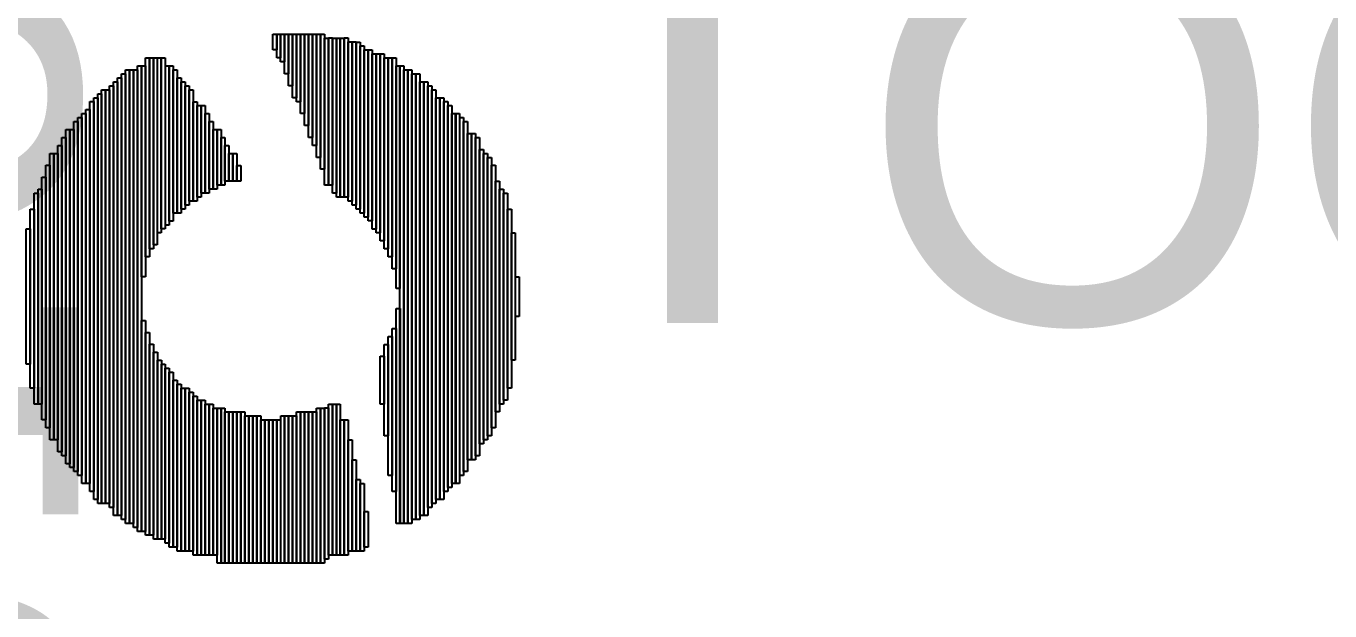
# Model space of a CAD drawing. Header units: inches. Extents: x -2.12 to 4.45, y -3.15 to 1.57.
# Drawn here: x -0.4175 to -0.1594, y 0.0491 to 0.1649 of the extents above; entities that cross this region are included whole.
import ezdxf

# ---------------------------------------------------------------- set-up
doc = ezdxf.new("R2010")
doc.units = ezdxf.units.IN
doc.header["$MEASUREMENT"] = 0
for name, color, linetype in [('Bottom 3D Body', 56, 'Continuous'), ('bPlace', 56, 'Continuous'), ('Measures', 56, 'Continuous'), ('tPlace', 56, 'Continuous')]:
    doc.layers.add(name, color=color, linetype=linetype)
doc.styles.add('Arial', font='', dxfattribs={"height": 0.2})
doc.styles.add('Courier New', font='', dxfattribs={"height": 0.2})
doc.styles.get('Arial').set_extended_font_data('Arial')
doc.styles.get('Courier New').set_extended_font_data('Courier New')

# ---------------------------------------------------------------- blocks, each defined once
blk = doc.blocks.new('SMD3225_3_2X2_5X0_7_MTC_L_43')
at = {"layer": 'Measures', "style": 'Courier New'}
for s, p in [('Alternate 1 Padstyle: OX60Y90D30P', (-0.712, -0.515)), ('Alternate 2 Padstyle: OX90Y60D30P', (-0.712, -0.615))]:
    blk.add_text(s, height=0.0775, dxfattribs=at).set_placement(p)
blk = doc.blocks.new('TP11R_B_78')
at = {"layer": 'Bottom 3D Body', "style": 'Courier New', "text_generation_flag": 2}
blk.add_text('>TP_SIGNAL_NAME', height=0.0610235, rotation=180, dxfattribs=at).set_placement((0, 0.075))

msp = doc.modelspace()

# ---------------------------------------------------------------- linework, layer by layer
at = {"layer": 'tPlace'}
for p, q in [((-0.3687, 0.16014), (-0.3687, 0.16329)), ((-0.3687, 0.16329), (-0.36791, 0.16329)), ((-0.36791, 0.15856), (-0.36791, 0.16329)), ((-0.36791, 0.16329), (-0.36712, 0.16329)), ((-0.36791, 0.16329), (-0.36791, 0.16014)), ((-0.36712, 0.15778), (-0.36712, 0.16329)), ((-0.36712, 0.16329), (-0.36633, 0.16329)), ((-0.36712, 0.16329), (-0.36712, 0.15856)), ((-0.36633, 0.15541), (-0.36633, 0.16329)), ((-0.36633, 0.16329), (-0.36555, 0.16329)), ((-0.36633, 0.16329), (-0.36633, 0.15778)), ((-0.36555, 0.16329), (-0.36555, 0.15541)), ((-0.36554, 0.15305), (-0.36554, 0.16329)), ((-0.36554, 0.16329), (-0.36476, 0.16329)), ((-0.36476, 0.16329), (-0.36476, 0.15305)), ((-0.36476, 0.15069), (-0.36476, 0.16328)), ((-0.36476, 0.16328), (-0.36397, 0.16328)), ((-0.36397, 0.1499), (-0.36397, 0.16329)), ((-0.36397, 0.16329), (-0.36318, 0.16329)), ((-0.36397, 0.16328), (-0.36397, 0.15069)), ((-0.363185, 0.147545), (-0.363185, 0.163285)), ((-0.363185, 0.163285), (-0.362395, 0.163285)), ((-0.36318, 0.16329), (-0.36318, 0.1499)), ((-0.3624, 0.14518), (-0.3624, 0.16329)), ((-0.3624, 0.16329), (-0.36161, 0.16329)), ((-0.362395, 0.163285), (-0.362395, 0.147545)), ((-0.36161, 0.14282), (-0.36161, 0.16329)), ((-0.36161, 0.16329), (-0.36082, 0.16329)), ((-0.36161, 0.16329), (-0.36161, 0.14518)), ((-0.36082, 0.14124), (-0.36082, 0.16329)), ((-0.36082, 0.16329), (-0.36003, 0.16329)), ((-0.36082, 0.16329), (-0.36082, 0.14282)), ((-0.36004, 0.13888), (-0.36004, 0.16329)), ((-0.36004, 0.16329), (-0.35925, 0.16329)), ((-0.36003, 0.16329), (-0.36003, 0.14124)), ((-0.35925, 0.13652), (-0.35925, 0.16329)), ((-0.35925, 0.16329), (-0.35846, 0.16329)), ((-0.35925, 0.16329), (-0.35925, 0.13888)), ((-0.35846, 0.16329), (-0.35846, 0.13652)), ((-0.36791, 0.16014), (-0.3687, 0.16014)), ((-0.35846, 0.13337), (-0.35846, 0.1625)), ((-0.35846, 0.1625), (-0.35767, 0.1625)), ((-0.357675, 0.133365), (-0.357675, 0.162505)), ((-0.357675, 0.162505), (-0.356885, 0.162505)), ((-0.35767, 0.1625), (-0.35767, 0.13337)), ((-0.35689, 0.13179), (-0.35689, 0.1625)), ((-0.35689, 0.1625), (-0.3561, 0.1625)), ((-0.356885, 0.162505), (-0.356885, 0.133365)), ((-0.3561, 0.13101), (-0.3561, 0.1625)), ((-0.3561, 0.1625), (-0.35531, 0.1625)), ((-0.3561, 0.1625), (-0.3561, 0.13179)), ((-0.35531, 0.13101), (-0.35531, 0.1625)), ((-0.35531, 0.1625), (-0.35452, 0.1625)), ((-0.35531, 0.1625), (-0.35531, 0.13101)), ((-0.354525, 0.131005), (-0.354525, 0.162505)), ((-0.354525, 0.162505), (-0.353735, 0.162505)), ((-0.35452, 0.1625), (-0.35452, 0.13101)), ((-0.353735, 0.162505), (-0.353735, 0.131005)), ((-0.353735, 0.130215), (-0.353735, 0.161715)), ((-0.353735, 0.161715), (-0.352945, 0.161715)), ((-0.352945, 0.129425), (-0.352945, 0.161715)), ((-0.352945, 0.161715), (-0.352165, 0.161715)), ((-0.352945, 0.161715), (-0.352945, 0.130215)), ((-0.352165, 0.161715), (-0.352165, 0.129425)), ((-0.35216, 0.12864), (-0.35216, 0.16171)), ((-0.35216, 0.16171), (-0.35137, 0.16171)), ((-0.35137, 0.16171), (-0.35137, 0.12864)), ((-0.351365, 0.127855), (-0.351365, 0.160925)), ((-0.351365, 0.160925), (-0.350585, 0.160925)), ((-0.35059, 0.12707), (-0.35059, 0.16014)), ((-0.35059, 0.16014), (-0.3498, 0.16014)), ((-0.350585, 0.160925), (-0.350585, 0.127855)), ((-0.3498, 0.16014), (-0.3498, 0.12707)), ((-0.349795, 0.126285), (-0.349795, 0.160135)), ((-0.349795, 0.160135), (-0.349015, 0.160135)), ((-0.349015, 0.160135), (-0.349015, 0.126285)), ((-0.39389, 0.11919), (-0.39389, 0.15856)), ((-0.39389, 0.15856), (-0.3931, 0.15856)), ((-0.393105, 0.120765), (-0.393105, 0.158565)), ((-0.393105, 0.158565), (-0.392315, 0.158565)), ((-0.3931, 0.15856), (-0.3931, 0.11919)), ((-0.392315, 0.121555), (-0.392315, 0.158565)), ((-0.392315, 0.158565), (-0.391535, 0.158565)), ((-0.392315, 0.158565), (-0.392315, 0.120765)), ((-0.391535, 0.158565), (-0.391535, 0.121555)), ((-0.391525, 0.123915), (-0.391525, 0.158565)), ((-0.391525, 0.158565), (-0.390745, 0.158565)), ((-0.390745, 0.124705), (-0.390745, 0.158565)), ((-0.390745, 0.158565), (-0.389955, 0.158565)), ((-0.390745, 0.158565), (-0.390745, 0.123915)), ((-0.389955, 0.158565), (-0.389955, 0.124705)), ((-0.36712, 0.15856), (-0.36791, 0.15856)), ((-0.36633, 0.15778), (-0.36712, 0.15778)), ((-0.34901, 0.1247), (-0.34901, 0.15935)), ((-0.34901, 0.15935), (-0.34822, 0.15935)), ((-0.348225, 0.123915), (-0.348225, 0.159355)), ((-0.348225, 0.159355), (-0.347435, 0.159355)), ((-0.34822, 0.15935), (-0.34822, 0.1247)), ((-0.34744, 0.12234), (-0.34744, 0.15935)), ((-0.34744, 0.15935), (-0.34665, 0.15935)), ((-0.347435, 0.159355), (-0.347435, 0.123915)), ((-0.34665, 0.15935), (-0.34665, 0.12234)), ((-0.34665, 0.12077), (-0.34665, 0.15856)), ((-0.34665, 0.15856), (-0.34586, 0.15856)), ((-0.34586, 0.11919), (-0.34586, 0.15856)), ((-0.34586, 0.15856), (-0.34507, 0.15856)), ((-0.34586, 0.15856), (-0.34586, 0.12077)), ((-0.345075, 0.116825), (-0.345075, 0.158565)), ((-0.345075, 0.158565), (-0.344285, 0.158565)), ((-0.34507, 0.15856), (-0.34507, 0.11919)), ((-0.344285, 0.158565), (-0.344285, 0.116825)), ((-0.398615, 0.067225), (-0.398615, 0.155415)), ((-0.398615, 0.155415), (-0.397835, 0.155415)), ((-0.397835, 0.155415), (-0.397835, 0.067225)), ((-0.397825, 0.066435), (-0.397825, 0.156205)), ((-0.397825, 0.156205), (-0.397045, 0.156205)), ((-0.397045, 0.156205), (-0.397045, 0.066435)), ((-0.39704, 0.06644), (-0.39704, 0.1562)), ((-0.39704, 0.1562), (-0.39626, 0.1562)), ((-0.39626, 0.06565), (-0.39626, 0.1562)), ((-0.39626, 0.1562), (-0.39547, 0.1562)), ((-0.39626, 0.1562), (-0.39626, 0.06644)), ((-0.39547, 0.06486), (-0.39547, 0.15699)), ((-0.39547, 0.15699), (-0.39468, 0.15699)), ((-0.39547, 0.1562), (-0.39547, 0.06565)), ((-0.39468, 0.11526), (-0.39468, 0.15699)), ((-0.39468, 0.15699), (-0.39389, 0.15699)), ((-0.39468, 0.15699), (-0.39468, 0.06486)), ((-0.39389, 0.15699), (-0.39389, 0.11526)), ((-0.38995, 0.12549), (-0.38995, 0.15699)), ((-0.38995, 0.15699), (-0.38917, 0.15699)), ((-0.38917, 0.12628), (-0.38917, 0.15699)), ((-0.38917, 0.15699), (-0.38838, 0.15699)), ((-0.38917, 0.15699), (-0.38917, 0.12549)), ((-0.38838, 0.15699), (-0.38838, 0.12628)), ((-0.38838, 0.12785), (-0.38838, 0.1562)), ((-0.38838, 0.1562), (-0.38759, 0.1562)), ((-0.38759, 0.1562), (-0.38759, 0.12785)), ((-0.36555, 0.15541), (-0.36633, 0.15541)), ((-0.344285, 0.112895), (-0.344285, 0.156985)), ((-0.344285, 0.156985), (-0.343505, 0.156985)), ((-0.343505, 0.156985), (-0.343505, 0.112895)), ((-0.3435, 0.06644), (-0.3435, 0.15699)), ((-0.3435, 0.15699), (-0.34271, 0.15699)), ((-0.34271, 0.15699), (-0.34271, 0.06644)), ((-0.34271, 0.06644), (-0.34271, 0.1562)), ((-0.34271, 0.1562), (-0.34193, 0.1562)), ((-0.34193, 0.1562), (-0.34193, 0.06644)), ((-0.34192, 0.06644), (-0.34192, 0.1562)), ((-0.34192, 0.1562), (-0.34114, 0.1562)), ((-0.34114, 0.1562), (-0.34114, 0.06644)), ((-0.341135, 0.067225), (-0.341135, 0.155415)), ((-0.341135, 0.155415), (-0.340355, 0.155415)), ((-0.340355, 0.155415), (-0.340355, 0.067225)), ((-0.340345, 0.067225), (-0.340345, 0.155415)), ((-0.340345, 0.155415), (-0.339565, 0.155415)), ((-0.339565, 0.155415), (-0.339565, 0.067225)), ((-0.400975, 0.069585), (-0.400975, 0.153055)), ((-0.400975, 0.153055), (-0.400195, 0.153055)), ((-0.400195, 0.153055), (-0.400195, 0.069585)), ((-0.40019, 0.06801), (-0.40019, 0.15384)), ((-0.40019, 0.15384), (-0.3994, 0.15384)), ((-0.3994, 0.06801), (-0.3994, 0.15463)), ((-0.3994, 0.15463), (-0.39862, 0.15463)), ((-0.3994, 0.15384), (-0.3994, 0.06801)), ((-0.39862, 0.15463), (-0.39862, 0.06801)), ((-0.38759, 0.12785), (-0.38759, 0.15463)), ((-0.38759, 0.15463), (-0.38681, 0.15463)), ((-0.38681, 0.15463), (-0.38681, 0.12785)), ((-0.3868, 0.12864), (-0.3868, 0.15384)), ((-0.3868, 0.15384), (-0.38602, 0.15384)), ((-0.38602, 0.15384), (-0.38602, 0.12864)), ((-0.386015, 0.129425), (-0.386015, 0.153055)), ((-0.386015, 0.153055), (-0.385235, 0.153055)), ((-0.385235, 0.153055), (-0.385235, 0.129425)), ((-0.36476, 0.15305), (-0.36554, 0.15305)), ((-0.339565, 0.068015), (-0.339565, 0.153835)), ((-0.339565, 0.153835), (-0.338775, 0.153835)), ((-0.338775, 0.068015), (-0.338775, 0.153835)), ((-0.338775, 0.153835), (-0.337985, 0.153835)), ((-0.338775, 0.153835), (-0.338775, 0.068015)), ((-0.337985, 0.153835), (-0.337985, 0.068015)), ((-0.337985, 0.069585), (-0.337985, 0.153055)), ((-0.337985, 0.153055), (-0.337205, 0.153055)), ((-0.337205, 0.153055), (-0.337205, 0.069585)), ((-0.404915, 0.072735), (-0.404915, 0.149905)), ((-0.404915, 0.149905), (-0.404135, 0.149905)), ((-0.404135, 0.149905), (-0.404135, 0.072735)), ((-0.40413, 0.07116), (-0.40413, 0.15069)), ((-0.40413, 0.15069), (-0.40334, 0.15069)), ((-0.403345, 0.070375), (-0.403345, 0.151475)), ((-0.403345, 0.151475), (-0.402555, 0.151475)), ((-0.40334, 0.15069), (-0.40334, 0.07116)), ((-0.402555, 0.070375), (-0.402555, 0.152265)), ((-0.402555, 0.152265), (-0.401775, 0.152265)), ((-0.402555, 0.151475), (-0.402555, 0.070375)), ((-0.401775, 0.152265), (-0.401775, 0.070375)), ((-0.401765, 0.070375), (-0.401765, 0.152265)), ((-0.401765, 0.152265), (-0.400985, 0.152265)), ((-0.400985, 0.152265), (-0.400985, 0.070375)), ((-0.385225, 0.130215), (-0.385225, 0.152265)), ((-0.385225, 0.152265), (-0.384445, 0.152265)), ((-0.384445, 0.152265), (-0.384445, 0.130215)), ((-0.38444, 0.13022), (-0.38444, 0.1499)), ((-0.38444, 0.1499), (-0.38366, 0.1499)), ((-0.38366, 0.1499), (-0.38366, 0.13022)), ((-0.36397, 0.15069), (-0.36476, 0.15069)), ((-0.36318, 0.1499), (-0.36397, 0.1499)), ((-0.337195, 0.070375), (-0.337195, 0.152265)), ((-0.337195, 0.152265), (-0.336415, 0.152265)), ((-0.336415, 0.152265), (-0.336415, 0.070375)), ((-0.336415, 0.071165), (-0.336415, 0.150685)), ((-0.336415, 0.150685), (-0.335625, 0.150685)), ((-0.33563, 0.07116), (-0.33563, 0.15069)), ((-0.33563, 0.15069), (-0.33484, 0.15069)), ((-0.335625, 0.150685), (-0.335625, 0.071165)), ((-0.33484, 0.15069), (-0.33484, 0.07116)), ((-0.334835, 0.072735), (-0.334835, 0.149905)), ((-0.334835, 0.149905), (-0.334055, 0.149905)), ((-0.334055, 0.149905), (-0.334055, 0.072735)), ((-0.40649, 0.07431), (-0.40649, 0.14754)), ((-0.40649, 0.14754), (-0.4057, 0.14754)), ((-0.4057, 0.07431), (-0.4057, 0.14833)), ((-0.4057, 0.14833), (-0.40492, 0.14833)), ((-0.4057, 0.14754), (-0.4057, 0.07431)), ((-0.40492, 0.14833), (-0.40492, 0.07431)), ((-0.383655, 0.131005), (-0.383655, 0.149115)), ((-0.383655, 0.149115), (-0.382875, 0.149115)), ((-0.382875, 0.149115), (-0.382875, 0.131005)), ((-0.38287, 0.13179), (-0.38287, 0.14912)), ((-0.38287, 0.14912), (-0.38208, 0.14912)), ((-0.38208, 0.14912), (-0.38208, 0.13179)), ((-0.38208, 0.13179), (-0.38208, 0.14754)), ((-0.38208, 0.14754), (-0.38129, 0.14754)), ((-0.38129, 0.14754), (-0.38129, 0.13179)), ((-0.362395, 0.147545), (-0.363185, 0.147545)), ((-0.334045, 0.073525), (-0.334045, 0.149115)), ((-0.334045, 0.149115), (-0.333265, 0.149115)), ((-0.333265, 0.149115), (-0.333265, 0.073525)), ((-0.333265, 0.074315), (-0.333265, 0.147535)), ((-0.333265, 0.147535), (-0.332475, 0.147535)), ((-0.33248, 0.07431), (-0.33248, 0.14754)), ((-0.33248, 0.14754), (-0.33169, 0.14754)), ((-0.332475, 0.147535), (-0.332475, 0.074315)), ((-0.33169, 0.14754), (-0.33169, 0.07431)), ((-0.408065, 0.076675), (-0.408065, 0.145965)), ((-0.408065, 0.145965), (-0.407285, 0.145965)), ((-0.407285, 0.145965), (-0.407285, 0.076675)), ((-0.407275, 0.075885), (-0.407275, 0.146755)), ((-0.407275, 0.146755), (-0.406495, 0.146755)), ((-0.406495, 0.146755), (-0.406495, 0.075885)), ((-0.381295, 0.132585), (-0.381295, 0.145965)), ((-0.381295, 0.145965), (-0.380505, 0.145965)), ((-0.380505, 0.145965), (-0.380505, 0.132585)), ((-0.36161, 0.14518), (-0.3624, 0.14518)), ((-0.331685, 0.075885), (-0.331685, 0.146755)), ((-0.331685, 0.146755), (-0.330905, 0.146755)), ((-0.330905, 0.146755), (-0.330905, 0.075885)), ((-0.330895, 0.076675), (-0.330895, 0.145965)), ((-0.330895, 0.145965), (-0.330115, 0.145965)), ((-0.330115, 0.145965), (-0.330115, 0.076675)), ((-0.410425, 0.079825), (-0.410425, 0.142815)), ((-0.410425, 0.142815), (-0.409645, 0.142815)), ((-0.409645, 0.142815), (-0.409645, 0.079825)), ((-0.40964, 0.07825), (-0.40964, 0.14439)), ((-0.40964, 0.14439), (-0.40886, 0.14439)), ((-0.40886, 0.14439), (-0.40886, 0.07825)), ((-0.408855, 0.077465), (-0.408855, 0.144385)), ((-0.408855, 0.144385), (-0.408065, 0.144385)), ((-0.408065, 0.144385), (-0.408065, 0.077465)), ((-0.38051, 0.13258), (-0.38051, 0.14439)), ((-0.38051, 0.14439), (-0.37972, 0.14439)), ((-0.37972, 0.13336), (-0.37972, 0.14439)), ((-0.37972, 0.14439), (-0.37893, 0.14439)), ((-0.37972, 0.14439), (-0.37972, 0.13258)), ((-0.37893, 0.14439), (-0.37893, 0.13336)), ((-0.378925, 0.133365), (-0.378925, 0.142815)), ((-0.378925, 0.142815), (-0.378145, 0.142815)), ((-0.378145, 0.142815), (-0.378145, 0.133365)), ((-0.36082, 0.14282), (-0.36161, 0.14282)), ((-0.33011, 0.07904), (-0.33011, 0.1436)), ((-0.33011, 0.1436), (-0.32933, 0.1436)), ((-0.32933, 0.1436), (-0.32933, 0.07904)), ((-0.329325, 0.079035), (-0.329325, 0.143605)), ((-0.329325, 0.143605), (-0.328545, 0.143605)), ((-0.328545, 0.143605), (-0.328545, 0.079035)), ((-0.328535, 0.079825), (-0.328535, 0.142815)), ((-0.328535, 0.142815), (-0.327755, 0.142815)), ((-0.327755, 0.142815), (-0.327755, 0.079825)), ((-0.412785, 0.082975), (-0.412785, 0.139665)), ((-0.412785, 0.139665), (-0.412005, 0.139665)), ((-0.412005, 0.139665), (-0.412005, 0.082975)), ((-0.412, 0.08297), (-0.412, 0.13967)), ((-0.412, 0.13967), (-0.41122, 0.13967)), ((-0.41122, 0.08061), (-0.41122, 0.14124)), ((-0.41122, 0.14124), (-0.41043, 0.14124)), ((-0.41122, 0.13967), (-0.41122, 0.08297)), ((-0.41043, 0.14124), (-0.41043, 0.08061)), ((-0.378145, 0.134155), (-0.378145, 0.141235)), ((-0.378145, 0.141235), (-0.377355, 0.141235)), ((-0.377355, 0.141235), (-0.377355, 0.134155)), ((-0.377355, 0.134155), (-0.377355, 0.139665)), ((-0.377355, 0.139665), (-0.376575, 0.139665)), ((-0.376575, 0.139665), (-0.376575, 0.134155)), ((-0.376565, 0.134155), (-0.376565, 0.139665)), ((-0.376565, 0.139665), (-0.375785, 0.139665)), ((-0.375785, 0.139665), (-0.375785, 0.134155)), ((-0.36003, 0.14124), (-0.36082, 0.14124)), ((-0.327745, 0.082185), (-0.327745, 0.140455)), ((-0.327745, 0.140455), (-0.326965, 0.140455)), ((-0.326965, 0.140455), (-0.326965, 0.082185)), ((-0.32696, 0.08297), (-0.32696, 0.13967)), ((-0.32696, 0.13967), (-0.32618, 0.13967)), ((-0.32618, 0.13967), (-0.32618, 0.08297)), ((-0.413575, 0.085335), (-0.413575, 0.137305)), ((-0.413575, 0.137305), (-0.412795, 0.137305)), ((-0.412795, 0.137305), (-0.412795, 0.085335)), ((-0.37578, 0.13415), (-0.37578, 0.1373)), ((-0.37578, 0.1373), (-0.37499, 0.1373)), ((-0.37499, 0.1373), (-0.37499, 0.13415)), ((-0.35925, 0.13888), (-0.36004, 0.13888)), ((-0.32617, 0.08376), (-0.32617, 0.13888)), ((-0.32617, 0.13888), (-0.32539, 0.13888)), ((-0.32539, 0.13888), (-0.32539, 0.08376)), ((-0.325385, 0.085335), (-0.325385, 0.137305)), ((-0.325385, 0.137305), (-0.324605, 0.137305)), ((-0.324605, 0.137305), (-0.324605, 0.085335)), ((-0.41437, 0.08691), (-0.41437, 0.13494)), ((-0.41437, 0.13494), (-0.41358, 0.13494)), ((-0.41358, 0.13494), (-0.41358, 0.08691)), ((-0.35846, 0.13652), (-0.35925, 0.13652)), ((-0.41594, 0.09006), (-0.41594, 0.13179)), ((-0.41594, 0.13179), (-0.41515, 0.13179)), ((-0.41515, 0.09006), (-0.41515, 0.13258)), ((-0.41515, 0.13258), (-0.41437, 0.13258)), ((-0.41515, 0.13179), (-0.41515, 0.09006)), ((-0.41437, 0.13258), (-0.41437, 0.09006)), ((-0.38208, 0.13179), (-0.38287, 0.13179)), ((-0.38129, 0.13179), (-0.38208, 0.13179)), ((-0.380505, 0.132585), (-0.381295, 0.132585)), ((-0.37972, 0.13258), (-0.38051, 0.13258)), ((-0.37893, 0.13336), (-0.37972, 0.13336)), ((-0.378145, 0.133365), (-0.378925, 0.133365)), ((-0.377355, 0.134155), (-0.378145, 0.134155)), ((-0.376575, 0.134155), (-0.377355, 0.134155)), ((-0.375785, 0.134155), (-0.376565, 0.134155)), ((-0.37499, 0.13415), (-0.37578, 0.13415)), ((-0.35767, 0.13337), (-0.35846, 0.13337)), ((-0.356885, 0.133365), (-0.357675, 0.133365)), ((-0.3561, 0.13179), (-0.35689, 0.13179)), ((-0.324595, 0.088485), (-0.324595, 0.134155)), ((-0.324595, 0.134155), (-0.323815, 0.134155)), ((-0.323815, 0.134155), (-0.323815, 0.088485)), ((-0.32381, 0.09006), (-0.32381, 0.13258)), ((-0.32381, 0.13258), (-0.32303, 0.13258)), ((-0.32303, 0.13258), (-0.32303, 0.09006)), ((-0.323025, 0.090845), (-0.323025, 0.131795)), ((-0.323025, 0.131795), (-0.322245, 0.131795)), ((-0.322245, 0.131795), (-0.322245, 0.090845)), ((-0.385235, 0.129425), (-0.386015, 0.129425)), ((-0.384445, 0.130215), (-0.385225, 0.130215)), ((-0.38366, 0.13022), (-0.38444, 0.13022)), ((-0.382875, 0.131005), (-0.383655, 0.131005)), ((-0.35531, 0.13101), (-0.3561, 0.13101)), ((-0.35452, 0.13101), (-0.35531, 0.13101)), ((-0.353735, 0.131005), (-0.354525, 0.131005)), ((-0.352945, 0.130215), (-0.353735, 0.130215)), ((-0.352165, 0.129425), (-0.352945, 0.129425)), ((-0.41673, 0.09321), (-0.41673, 0.12864)), ((-0.41673, 0.12864), (-0.41594, 0.12864)), ((-0.41594, 0.12864), (-0.41594, 0.09321)), ((-0.38759, 0.12785), (-0.38838, 0.12785)), ((-0.38681, 0.12785), (-0.38759, 0.12785)), ((-0.38602, 0.12864), (-0.3868, 0.12864)), ((-0.35137, 0.12864), (-0.35216, 0.12864)), ((-0.350585, 0.127855), (-0.351365, 0.127855)), ((-0.3498, 0.12707), (-0.35059, 0.12707)), ((-0.32224, 0.09321), (-0.32224, 0.12864)), ((-0.32224, 0.12864), (-0.32145, 0.12864)), ((-0.32145, 0.12864), (-0.32145, 0.09321)), ((-0.417515, 0.097935), (-0.417515, 0.124705)), ((-0.417515, 0.124705), (-0.416735, 0.124705)), ((-0.416735, 0.124705), (-0.416735, 0.097935)), ((-0.390745, 0.123915), (-0.391525, 0.123915)), ((-0.389955, 0.124705), (-0.390745, 0.124705)), ((-0.38917, 0.12549), (-0.38995, 0.12549)), ((-0.38838, 0.12628), (-0.38917, 0.12628)), ((-0.349015, 0.126285), (-0.349795, 0.126285)), ((-0.34822, 0.1247), (-0.34901, 0.1247)), ((-0.347435, 0.123915), (-0.348225, 0.123915)), ((-0.32145, 0.09872), (-0.32145, 0.12392)), ((-0.32145, 0.12392), (-0.32067, 0.12392)), ((-0.32067, 0.12392), (-0.32067, 0.09872)), ((-0.391535, 0.121555), (-0.392315, 0.121555)), ((-0.34665, 0.12234), (-0.34744, 0.12234)), ((-0.3931, 0.11919), (-0.39389, 0.11919)), ((-0.392315, 0.120765), (-0.393105, 0.120765)), ((-0.34586, 0.12077), (-0.34665, 0.12077)), ((-0.34507, 0.11919), (-0.34586, 0.11919)), ((-0.344285, 0.116825), (-0.345075, 0.116825)), ((-0.39389, 0.11526), (-0.39468, 0.11526)), ((-0.32066, 0.10738), (-0.32066, 0.11526)), ((-0.32066, 0.11526), (-0.31988, 0.11526)), ((-0.31988, 0.11526), (-0.31988, 0.10738)), ((-0.343505, 0.112895), (-0.344285, 0.112895)), ((-0.344285, 0.066435), (-0.344285, 0.108955)), ((-0.344285, 0.108955), (-0.343495, 0.108955)), ((-0.343495, 0.108955), (-0.343495, 0.066435)), ((-0.39468, 0.06486), (-0.39468, 0.10659)), ((-0.39468, 0.10659), (-0.39389, 0.10659)), ((-0.39389, 0.10659), (-0.39389, 0.06486)), ((-0.31988, 0.10738), (-0.32066, 0.10738)), ((-0.393895, 0.064075), (-0.393895, 0.104235)), ((-0.393895, 0.104235), (-0.393105, 0.104235)), ((-0.393105, 0.104235), (-0.393105, 0.064075)), ((-0.345865, 0.075885), (-0.345865, 0.103445)), ((-0.345865, 0.103445), (-0.345075, 0.103445)), ((-0.345075, 0.072735), (-0.345075, 0.105015)), ((-0.345075, 0.105015), (-0.344285, 0.105015)), ((-0.345075, 0.103445), (-0.345075, 0.075885)), ((-0.344285, 0.105015), (-0.344285, 0.072735)), ((-0.393105, 0.064075), (-0.393105, 0.101875)), ((-0.393105, 0.101875), (-0.392315, 0.101875)), ((-0.392315, 0.101875), (-0.392315, 0.064075)), ((-0.34665, 0.08376), (-0.34665, 0.10187)), ((-0.34665, 0.10187), (-0.34586, 0.10187)), ((-0.34586, 0.10187), (-0.34586, 0.08376)), ((-0.39232, 0.06329), (-0.39232, 0.1003)), ((-0.39232, 0.1003), (-0.39153, 0.1003)), ((-0.39153, 0.1003), (-0.39153, 0.06329)), ((-0.39153, 0.06329), (-0.39153, 0.09872)), ((-0.39153, 0.09872), (-0.39074, 0.09872)), ((-0.39074, 0.09872), (-0.39074, 0.06329)), ((-0.34744, 0.09006), (-0.34744, 0.09951)), ((-0.34744, 0.09951), (-0.34665, 0.09951)), ((-0.34665, 0.09951), (-0.34665, 0.09006)), ((-0.32067, 0.09872), (-0.32145, 0.09872)), ((-0.416735, 0.097935), (-0.417515, 0.097935)), ((-0.39074, 0.06329), (-0.39074, 0.09793)), ((-0.39074, 0.09793), (-0.38996, 0.09793)), ((-0.38996, 0.09793), (-0.38996, 0.06329)), ((-0.389955, 0.062505), (-0.389955, 0.097145)), ((-0.389955, 0.097145), (-0.389165, 0.097145)), ((-0.38917, 0.06171), (-0.38917, 0.09636)), ((-0.38917, 0.09636), (-0.38838, 0.09636)), ((-0.389165, 0.097145), (-0.389165, 0.062505)), ((-0.38838, 0.09636), (-0.38838, 0.06171)), ((-0.41594, 0.09321), (-0.41673, 0.09321)), ((-0.38838, 0.06171), (-0.38838, 0.09478)), ((-0.38838, 0.09478), (-0.38759, 0.09478)), ((-0.38759, 0.09478), (-0.38759, 0.06171)), ((-0.38759, 0.06092), (-0.38759, 0.094)), ((-0.38759, 0.094), (-0.38681, 0.094)), ((-0.38681, 0.094), (-0.38681, 0.06092)), ((-0.386805, 0.060925), (-0.386805, 0.093205)), ((-0.386805, 0.093205), (-0.386015, 0.093205)), ((-0.38602, 0.06092), (-0.38602, 0.09321)), ((-0.38602, 0.09321), (-0.38523, 0.09321)), ((-0.386015, 0.093205), (-0.386015, 0.060925)), ((-0.38523, 0.09321), (-0.38523, 0.06092)), ((-0.32145, 0.09321), (-0.32224, 0.09321)), ((-0.385235, 0.060925), (-0.385235, 0.092425)), ((-0.385235, 0.092425), (-0.384445, 0.092425)), ((-0.384445, 0.092425), (-0.384445, 0.060925)), ((-0.384445, 0.060135), (-0.384445, 0.091635)), ((-0.384445, 0.091635), (-0.383655, 0.091635)), ((-0.38366, 0.06014), (-0.38366, 0.09085)), ((-0.38366, 0.09085), (-0.38287, 0.09085)), ((-0.383655, 0.091635), (-0.383655, 0.060135)), ((-0.38287, 0.06014), (-0.38287, 0.09085)), ((-0.38287, 0.09085), (-0.38208, 0.09085)), ((-0.38287, 0.09085), (-0.38287, 0.06014)), ((-0.38208, 0.09085), (-0.38208, 0.06014)), ((-0.322245, 0.090845), (-0.323025, 0.090845)), ((-0.41515, 0.09006), (-0.41594, 0.09006)), ((-0.41437, 0.09006), (-0.41515, 0.09006)), ((-0.38208, 0.06014), (-0.38208, 0.09006)), ((-0.38208, 0.09006), (-0.3813, 0.09006)), ((-0.3813, 0.09006), (-0.3813, 0.06014)), ((-0.38129, 0.06014), (-0.38129, 0.09006)), ((-0.38129, 0.09006), (-0.38051, 0.09006)), ((-0.38051, 0.09006), (-0.38051, 0.06014)), ((-0.38051, 0.06014), (-0.38051, 0.08927)), ((-0.38051, 0.08927), (-0.37972, 0.08927)), ((-0.37972, 0.05856), (-0.37972, 0.08927)), ((-0.37972, 0.08927), (-0.37893, 0.08927)), ((-0.37972, 0.08927), (-0.37972, 0.06014)), ((-0.37893, 0.05856), (-0.37893, 0.08927)), ((-0.37893, 0.08927), (-0.37814, 0.08927)), ((-0.37893, 0.08927), (-0.37893, 0.05856)), ((-0.378145, 0.058565), (-0.378145, 0.088485)), ((-0.378145, 0.088485), (-0.377355, 0.088485)), ((-0.37814, 0.08927), (-0.37814, 0.05856)), ((-0.377355, 0.058565), (-0.377355, 0.088485)), ((-0.377355, 0.088485), (-0.376565, 0.088485)), ((-0.377355, 0.088485), (-0.377355, 0.058565)), ((-0.376575, 0.058565), (-0.376575, 0.088485)), ((-0.376575, 0.088485), (-0.375785, 0.088485)), ((-0.376565, 0.088485), (-0.376565, 0.058565)), ((-0.375785, 0.058565), (-0.375785, 0.088485)), ((-0.375785, 0.088485), (-0.374995, 0.088485)), ((-0.375785, 0.088485), (-0.375785, 0.058565)), ((-0.374995, 0.058565), (-0.374995, 0.088485)), ((-0.374995, 0.088485), (-0.374205, 0.088485)), ((-0.374995, 0.088485), (-0.374995, 0.058565)), ((-0.374205, 0.088485), (-0.374205, 0.058565)), ((-0.363975, 0.058565), (-0.363975, 0.088485)), ((-0.363975, 0.088485), (-0.363185, 0.088485)), ((-0.363185, 0.058565), (-0.363185, 0.088485)), ((-0.363185, 0.088485), (-0.362395, 0.088485)), ((-0.363185, 0.088485), (-0.363185, 0.058565)), ((-0.362395, 0.058565), (-0.362395, 0.088485)), ((-0.362395, 0.088485), (-0.361605, 0.088485)), ((-0.362395, 0.088485), (-0.362395, 0.058565)), ((-0.361615, 0.058565), (-0.361615, 0.088485)), ((-0.361615, 0.088485), (-0.360825, 0.088485)), ((-0.361605, 0.088485), (-0.361605, 0.058565)), ((-0.360825, 0.058565), (-0.360825, 0.088485)), ((-0.360825, 0.088485), (-0.360035, 0.088485)), ((-0.360825, 0.088485), (-0.360825, 0.058565)), ((-0.36004, 0.05856), (-0.36004, 0.08927)), ((-0.36004, 0.08927), (-0.35925, 0.08927)), ((-0.360035, 0.088485), (-0.360035, 0.058565)), ((-0.35925, 0.05856), (-0.35925, 0.08927)), ((-0.35925, 0.08927), (-0.35846, 0.08927)), ((-0.35925, 0.08927), (-0.35925, 0.05856)), ((-0.358465, 0.059355), (-0.358465, 0.089275)), ((-0.358465, 0.089275), (-0.357675, 0.089275)), ((-0.35846, 0.08927), (-0.35846, 0.05856)), ((-0.357675, 0.089275), (-0.357675, 0.059355)), ((-0.35767, 0.06014), (-0.35767, 0.09006)), ((-0.35767, 0.09006), (-0.35689, 0.09006)), ((-0.35689, 0.09006), (-0.35689, 0.06014)), ((-0.35688, 0.06014), (-0.35688, 0.09006)), ((-0.35688, 0.09006), (-0.3561, 0.09006)), ((-0.3561, 0.09006), (-0.3561, 0.06014)), ((-0.35609, 0.06014), (-0.35609, 0.09006)), ((-0.35609, 0.09006), (-0.35531, 0.09006)), ((-0.35531, 0.09006), (-0.35531, 0.06014)), ((-0.34665, 0.09006), (-0.34744, 0.09006)), ((-0.323815, 0.088485), (-0.324595, 0.088485)), ((-0.32303, 0.09006), (-0.32381, 0.09006)), ((-0.41358, 0.08691), (-0.41437, 0.08691)), ((-0.412795, 0.085335), (-0.413575, 0.085335)), ((-0.374205, 0.058565), (-0.374205, 0.087695)), ((-0.374205, 0.087695), (-0.373425, 0.087695)), ((-0.373425, 0.087695), (-0.373425, 0.058565)), ((-0.373415, 0.058565), (-0.373415, 0.087695)), ((-0.373415, 0.087695), (-0.372635, 0.087695)), ((-0.372635, 0.087695), (-0.372635, 0.058565)), ((-0.37263, 0.05856), (-0.37263, 0.0877)), ((-0.37263, 0.0877), (-0.37185, 0.0877)), ((-0.37185, 0.0877), (-0.37185, 0.05856)), ((-0.37184, 0.05856), (-0.37184, 0.0877)), ((-0.37184, 0.0877), (-0.37106, 0.0877)), ((-0.37106, 0.0877), (-0.37106, 0.05856)), ((-0.37106, 0.05856), (-0.37106, 0.08691)), ((-0.37106, 0.08691), (-0.37027, 0.08691)), ((-0.37027, 0.05856), (-0.37027, 0.08691)), ((-0.37027, 0.08691), (-0.36948, 0.08691)), ((-0.37027, 0.08691), (-0.37027, 0.05856)), ((-0.369485, 0.058565), (-0.369485, 0.086905)), ((-0.369485, 0.086905), (-0.368695, 0.086905)), ((-0.36948, 0.08691), (-0.36948, 0.05856)), ((-0.3687, 0.05856), (-0.3687, 0.08691)), ((-0.3687, 0.08691), (-0.36791, 0.08691)), ((-0.368695, 0.086905), (-0.368695, 0.058565)), ((-0.36791, 0.05856), (-0.36791, 0.08691)), ((-0.36791, 0.08691), (-0.36712, 0.08691)), ((-0.36791, 0.08691), (-0.36791, 0.05856)), ((-0.36712, 0.08691), (-0.36712, 0.05856)), ((-0.367115, 0.058565), (-0.367115, 0.087695)), ((-0.367115, 0.087695), (-0.366335, 0.087695)), ((-0.366335, 0.087695), (-0.366335, 0.058565)), ((-0.36633, 0.05856), (-0.36633, 0.0877)), ((-0.36633, 0.0877), (-0.36555, 0.0877)), ((-0.36555, 0.0877), (-0.36555, 0.05856)), ((-0.365545, 0.058565), (-0.365545, 0.087695)), ((-0.365545, 0.087695), (-0.364765, 0.087695)), ((-0.364765, 0.087695), (-0.364765, 0.058565)), ((-0.364755, 0.058565), (-0.364755, 0.087695)), ((-0.364755, 0.087695), (-0.363975, 0.087695)), ((-0.363975, 0.087695), (-0.363975, 0.058565)), ((-0.35531, 0.06014), (-0.35531, 0.08691)), ((-0.35531, 0.08691), (-0.35452, 0.08691)), ((-0.35452, 0.06014), (-0.35452, 0.08691)), ((-0.35452, 0.08691), (-0.35373, 0.08691)), ((-0.35452, 0.08691), (-0.35452, 0.06014)), ((-0.35373, 0.08691), (-0.35373, 0.06014)), ((-0.324605, 0.085335), (-0.325385, 0.085335)), ((-0.412005, 0.082975), (-0.412785, 0.082975)), ((-0.41122, 0.08297), (-0.412, 0.08297)), ((-0.353735, 0.060925), (-0.353735, 0.082975)), ((-0.353735, 0.082975), (-0.352955, 0.082975)), ((-0.352955, 0.082975), (-0.352955, 0.060925)), ((-0.34586, 0.08376), (-0.34665, 0.08376)), ((-0.32618, 0.08297), (-0.32696, 0.08297)), ((-0.32539, 0.08376), (-0.32617, 0.08376)), ((-0.41043, 0.08061), (-0.41122, 0.08061)), ((-0.326965, 0.082185), (-0.327745, 0.082185)), ((-0.409645, 0.079825), (-0.410425, 0.079825)), ((-0.40886, 0.07825), (-0.40964, 0.07825)), ((-0.408065, 0.077465), (-0.408855, 0.077465)), ((-0.352945, 0.060925), (-0.352945, 0.079035)), ((-0.352945, 0.079035), (-0.352165, 0.079035)), ((-0.352165, 0.079035), (-0.352165, 0.060925)), ((-0.32933, 0.07904), (-0.33011, 0.07904)), ((-0.328545, 0.079035), (-0.329325, 0.079035)), ((-0.327755, 0.079825), (-0.328535, 0.079825)), ((-0.407285, 0.076675), (-0.408065, 0.076675)), ((-0.406495, 0.075885), (-0.407275, 0.075885)), ((-0.35216, 0.06093), (-0.35216, 0.0751)), ((-0.35216, 0.0751), (-0.35137, 0.0751)), ((-0.35137, 0.0751), (-0.35137, 0.06093)), ((-0.345075, 0.075885), (-0.345865, 0.075885)), ((-0.330905, 0.075885), (-0.331685, 0.075885)), ((-0.330115, 0.076675), (-0.330895, 0.076675)), ((-0.4057, 0.07431), (-0.40649, 0.07431)), ((-0.40492, 0.07431), (-0.4057, 0.07431)), ((-0.404135, 0.072735), (-0.404915, 0.072735)), ((-0.351375, 0.060925), (-0.351375, 0.074305)), ((-0.351375, 0.074305), (-0.350585, 0.074305)), ((-0.350585, 0.074305), (-0.350585, 0.060925)), ((-0.344285, 0.072735), (-0.345075, 0.072735)), ((-0.334055, 0.072735), (-0.334835, 0.072735)), ((-0.333265, 0.073525), (-0.334045, 0.073525)), ((-0.332475, 0.074315), (-0.333265, 0.074315)), ((-0.33169, 0.07431), (-0.33248, 0.07431)), ((-0.40334, 0.07116), (-0.40413, 0.07116)), ((-0.402555, 0.070375), (-0.403345, 0.070375)), ((-0.401775, 0.070375), (-0.402555, 0.070375)), ((-0.400985, 0.070375), (-0.401765, 0.070375)), ((-0.336415, 0.070375), (-0.337195, 0.070375)), ((-0.335625, 0.071165), (-0.336415, 0.071165)), ((-0.33484, 0.07116), (-0.33563, 0.07116)), ((-0.400195, 0.069585), (-0.400975, 0.069585)), ((-0.3994, 0.06801), (-0.40019, 0.06801)), ((-0.39862, 0.06801), (-0.3994, 0.06801)), ((-0.397835, 0.067225), (-0.398615, 0.067225)), ((-0.35059, 0.06171), (-0.35059, 0.0688)), ((-0.35059, 0.0688), (-0.3498, 0.0688)), ((-0.3498, 0.0688), (-0.3498, 0.06171)), ((-0.340355, 0.067225), (-0.341135, 0.067225)), ((-0.339565, 0.067225), (-0.340345, 0.067225)), ((-0.338775, 0.068015), (-0.339565, 0.068015)), ((-0.337985, 0.068015), (-0.338775, 0.068015)), ((-0.337205, 0.069585), (-0.337985, 0.069585)), ((-0.397045, 0.066435), (-0.397825, 0.066435)), ((-0.39626, 0.06644), (-0.39704, 0.06644)), ((-0.39547, 0.06565), (-0.39626, 0.06565)), ((-0.39468, 0.06486), (-0.39547, 0.06486)), ((-0.39389, 0.06486), (-0.39468, 0.06486)), ((-0.343495, 0.066435), (-0.344285, 0.066435)), ((-0.34271, 0.06644), (-0.3435, 0.06644)), ((-0.34193, 0.06644), (-0.34271, 0.06644)), ((-0.34114, 0.06644), (-0.34192, 0.06644)), ((-0.393105, 0.064075), (-0.393895, 0.064075)), ((-0.392315, 0.064075), (-0.393105, 0.064075)), ((-0.39153, 0.06329), (-0.39232, 0.06329)), ((-0.39074, 0.06329), (-0.39153, 0.06329)), ((-0.38996, 0.06329), (-0.39074, 0.06329)), ((-0.389165, 0.062505), (-0.389955, 0.062505)), ((-0.38838, 0.06171), (-0.38917, 0.06171)), ((-0.38759, 0.06171), (-0.38838, 0.06171)), ((-0.38681, 0.06092), (-0.38759, 0.06092)), ((-0.386015, 0.060925), (-0.386805, 0.060925)), ((-0.38523, 0.06092), (-0.38602, 0.06092)), ((-0.384445, 0.060925), (-0.385235, 0.060925)), ((-0.383655, 0.060135), (-0.384445, 0.060135)), ((-0.38287, 0.06014), (-0.38366, 0.06014)), ((-0.38208, 0.06014), (-0.38287, 0.06014)), ((-0.3813, 0.06014), (-0.38208, 0.06014)), ((-0.38051, 0.06014), (-0.38129, 0.06014)), ((-0.37972, 0.06014), (-0.38051, 0.06014)), ((-0.35689, 0.06014), (-0.35767, 0.06014)), ((-0.3561, 0.06014), (-0.35688, 0.06014)), ((-0.35531, 0.06014), (-0.35609, 0.06014)), ((-0.35452, 0.06014), (-0.35531, 0.06014)), ((-0.35373, 0.06014), (-0.35452, 0.06014)), ((-0.352955, 0.060925), (-0.353735, 0.060925)), ((-0.352165, 0.060925), (-0.352945, 0.060925)), ((-0.35137, 0.06093), (-0.35216, 0.06093)), ((-0.350585, 0.060925), (-0.351375, 0.060925)), ((-0.3498, 0.06171), (-0.35059, 0.06171)), ((-0.37893, 0.05856), (-0.37972, 0.05856)), ((-0.37814, 0.05856), (-0.37893, 0.05856)), ((-0.377355, 0.058565), (-0.378145, 0.058565)), ((-0.376565, 0.058565), (-0.377355, 0.058565)), ((-0.375785, 0.058565), (-0.376575, 0.058565)), ((-0.374995, 0.058565), (-0.375785, 0.058565)), ((-0.374205, 0.058565), (-0.374995, 0.058565)), ((-0.373425, 0.058565), (-0.374205, 0.058565)), ((-0.372635, 0.058565), (-0.373415, 0.058565)), ((-0.37185, 0.05856), (-0.37263, 0.05856)), ((-0.37106, 0.05856), (-0.37184, 0.05856)), ((-0.37027, 0.05856), (-0.37106, 0.05856)), ((-0.36948, 0.05856), (-0.37027, 0.05856)), ((-0.368695, 0.058565), (-0.369485, 0.058565)), ((-0.36791, 0.05856), (-0.3687, 0.05856)), ((-0.36712, 0.05856), (-0.36791, 0.05856)), ((-0.366335, 0.058565), (-0.367115, 0.058565)), ((-0.36555, 0.05856), (-0.36633, 0.05856)), ((-0.364765, 0.058565), (-0.365545, 0.058565)), ((-0.363975, 0.058565), (-0.364755, 0.058565)), ((-0.363185, 0.058565), (-0.363975, 0.058565)), ((-0.362395, 0.058565), (-0.363185, 0.058565)), ((-0.361605, 0.058565), (-0.362395, 0.058565)), ((-0.360825, 0.058565), (-0.361615, 0.058565)), ((-0.360035, 0.058565), (-0.360825, 0.058565)), ((-0.35925, 0.05856), (-0.36004, 0.05856)), ((-0.35846, 0.05856), (-0.35925, 0.05856)), ((-0.357675, 0.059355), (-0.358465, 0.059355))]:
    msp.add_line(p, q, dxfattribs=at)

# ---------------------------------------------------------------- block references
for name, p, rotation in [('TP11R_B_78', (-0.3932, -0.24761), 90), ('SMD3225_3_2X2_5X0_7_MTC_L_43', (1.3918, -0.48961), 225)]:
    msp.add_blockref(name, p, dxfattribs=dict(rotation=rotation))

# ---------------------------------------------------------------- texts
at = {"layer": 'bPlace', "style": 'Arial', "text_generation_flag": 2}
msp.add_text('FASTBOOT', height=0.0775, dxfattribs=at).set_placement((0.264716, 0.106065))

doc.saveas('drawing.dxf')
